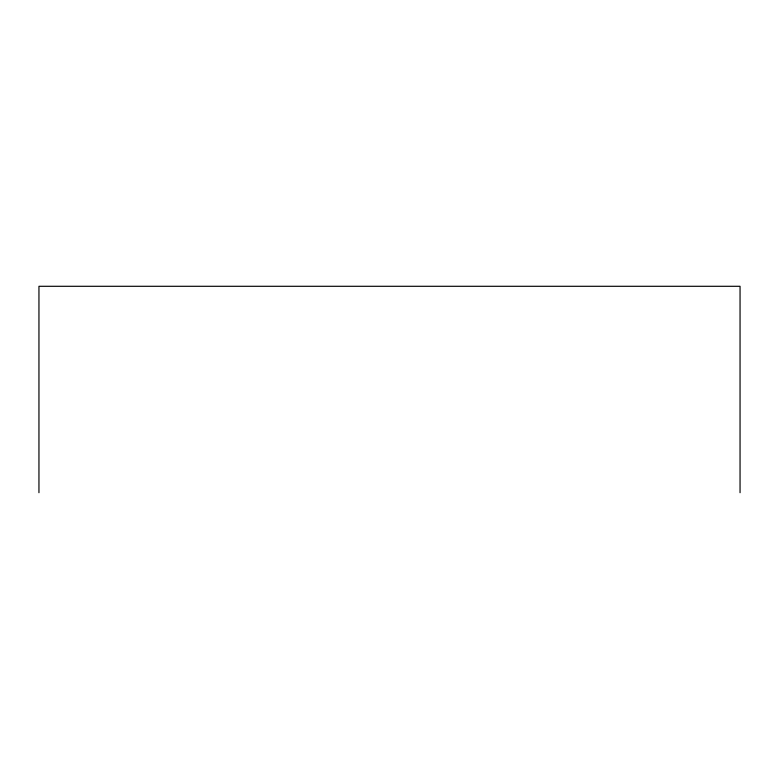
<?xml version="1.0" encoding="UTF-8"?>
<svg xmlns="http://www.w3.org/2000/svg" width="779" height="779" viewBox="0 0 779 779"><rect width="100%" height="100%" fill="white"/><g stroke="black" fill="none" stroke-linecap="round" stroke-linejoin="round"><path stroke-width="1.17" d="M740.05 492.708L740.05 286.292L38.95 286.292L38.95 492.708"/></g></svg>
